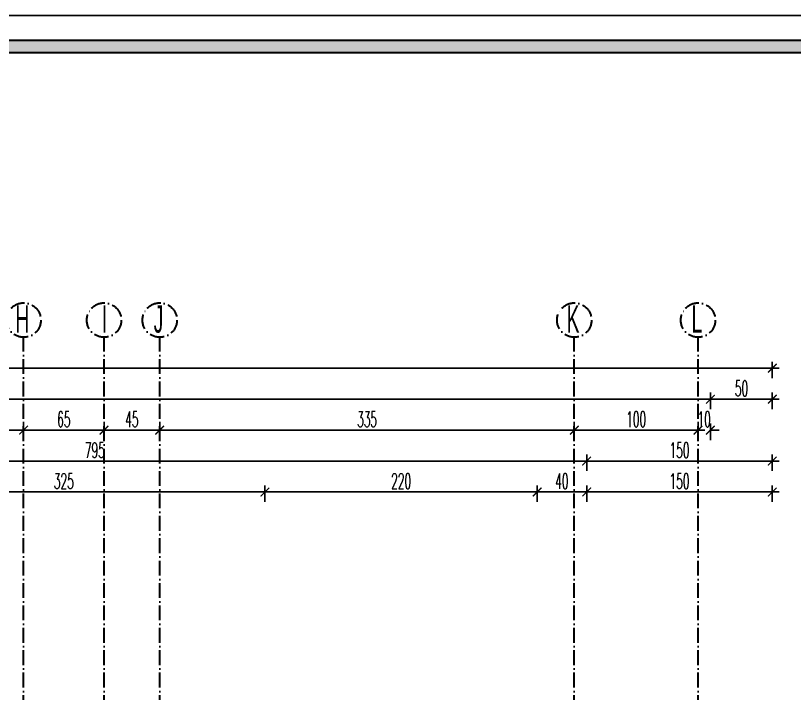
# Model space of a CAD drawing. Extents: x 775040 to 808375, y 4159409 to 4163651.
# Drawn here: x 785621 to 786251, y 4162741 to 4163289 of the extents above; entities that cross this region are included whole.
import ezdxf
from ezdxf.enums import TextEntityAlignment as Align

# ---------------------------------------------------------------- set-up
doc = ezdxf.new("R2010")
doc.units = 0
doc.header["$MEASUREMENT"] = 0
doc.header["$PDMODE"] = 3
doc.linetypes.add('ACAD_ISO10W100', pattern=[18, 12, -3, 0, -3])
doc.linetypes.add('DUZ', pattern=[500, 500])
doc.layers.get('0').update_dxf_attribs({"linetype": 'DUZ'})
for name, color, linetype, lineweight in [('KALIN', 30, 'Continuous', 18), ('yazı1', 53, 'Continuous', 15), ('Z_aks', 2, 'ACAD_ISO10W100', 30), ('Z_antet', 31, 'Continuous', 30), ('Z_dış ölçü', 115, 'Continuous', 25)]:
    doc.layers.add(name, color=color, linetype=linetype, lineweight=lineweight)
doc.styles.add('OLCUIC', font='ROMANS.SHX', dxfattribs={"width": 0.5})
doc.styles.add('SIMPLEX', font='arial.ttf', dxfattribs={"width": 0.5})
doc.dimstyles.new('ölçü 50', dxfattribs={"dimtxt": 12.5, "dimasz": 7, "dimexe": 5.3, "dimexo": 5, "dimgap": 2.5, "dimtad": 1, "dimdec": 0, "dimzin": 9, "dimdsep": 46, "dimtxsty": 'OLCUIC', "dimblk1": 'ARCHTICK', "dimblk2": 'ARCHTICK', "dimsah": 1, "dimcen": 0, "dimdle": 5.5, "dimadec": 0, "dimazin": 0, "dimtfac": 1, "dimtdec": 0, "dimtix": 1, "dimtofl": 0, "dimtmove": 1, "dimatfit": 3, "dimldrblk": 'ARCHTICK', "dimfxl": 0, "dimtolj": 1, "dimtzin": 0, "dimarcsym": 0})

# ---------------------------------------------------------------- blocks, each defined once
blk = doc.blocks.new('_ARCHTICK')
at = {"color": 0, "linetype": 'ByBlock', "const_width": 0.15}
blk.add_lwpolyline([(-0.5, -0.5), (0.5, 0.5)], dxfattribs=at)
blk = doc.blocks.new('*D381')
at = {"layer": 'Defpoints', "color": 0, "linetype": 'Continuous', "transparency": 16777216}
for p in [(785822.64, 4162903.75), (785497.64, 4162620.25), (785822.64, 4162620.26)]:
    blk.add_point(p, dxfattribs=at)
at = {"layer": 'Z_dış ölçü', "color": 0, "linetype": 'Continuous', "lineweight": -2, "transparency": 16777216}
for p, q in [((785492.14, 4162903.75), (785828.14, 4162903.75)), ((785497.64, 4162895.75), (785497.64, 4162909.05)), ((785822.64, 4162895.75), (785822.64, 4162909.05))]:
    blk.add_line(p, q, dxfattribs=at)
at = {"layer": 'Z_dış ölçü', "color": 0, "linetype": 'Continuous', "lineweight": -2, "transparency": 16777216, "xscale": 7, "yscale": 7, "zscale": 7, "rotation": 180}
blk.add_blockref('_ARCHTICK', (785497.64, 4162903.75), dxfattribs=at)
at = {"layer": 'Z_dış ölçü', "color": 0, "linetype": 'Continuous', "lineweight": -2, "transparency": 16777216, "xscale": 7, "yscale": 7, "zscale": 7}
blk.add_blockref('_ARCHTICK', (785822.64, 4162903.75), dxfattribs=at)
at = {"layer": 'Z_dış ölçü', "color": 0, "linetype": 'Continuous', "transparency": 16777216, "insert": (785660.14, 4162912.5), "char_height": 12.5, "attachment_point": 5, "style": 'OLCUIC'}
blk.add_mtext('\\A1;325', dxfattribs=at)
blk = doc.blocks.new('*D382')
at = {"layer": 'Defpoints', "color": 0, "linetype": 'Continuous', "transparency": 16777216}
for p in [(786042.64, 4162903.75), (785822.64, 4162620.26), (786042.64, 4162620.26)]:
    blk.add_point(p, dxfattribs=at)
at = {"layer": 'Z_dış ölçü', "color": 0, "linetype": 'Continuous', "lineweight": -2, "transparency": 16777216}
for p, q in [((785817.14, 4162903.75), (786048.14, 4162903.75)), ((785822.64, 4162895.75), (785822.64, 4162909.05)), ((786042.64, 4162895.75), (786042.64, 4162909.05))]:
    blk.add_line(p, q, dxfattribs=at)
at = {"layer": 'Z_dış ölçü', "color": 0, "linetype": 'Continuous', "lineweight": -2, "transparency": 16777216, "xscale": 7, "yscale": 7, "zscale": 7, "rotation": 180}
blk.add_blockref('_ARCHTICK', (785822.64, 4162903.75), dxfattribs=at)
at = {"layer": 'Z_dış ölçü', "color": 0, "linetype": 'Continuous', "lineweight": -2, "transparency": 16777216, "xscale": 7, "yscale": 7, "zscale": 7}
blk.add_blockref('_ARCHTICK', (786042.64, 4162903.75), dxfattribs=at)
at = {"layer": 'Z_dış ölçü', "color": 0, "linetype": 'Continuous', "transparency": 16777216, "insert": (785932.64, 4162912.5), "char_height": 12.5, "attachment_point": 5, "style": 'OLCUIC'}
blk.add_mtext('\\A1;220', dxfattribs=at)
blk = doc.blocks.new('*D383')
at = {"layer": 'Defpoints', "color": 0, "linetype": 'Continuous', "transparency": 16777216}
for p in [(786082.64, 4162903.75), (786042.64, 4162620.26), (786082.64, 4162613.75)]:
    blk.add_point(p, dxfattribs=at)
at = {"layer": 'Z_dış ölçü', "color": 0, "linetype": 'Continuous', "lineweight": -2, "transparency": 16777216}
for p, q in [((786037.14, 4162903.75), (786088.14, 4162903.75)), ((786042.64, 4162895.75), (786042.64, 4162909.05)), ((786082.64, 4162895.75), (786082.64, 4162909.05))]:
    blk.add_line(p, q, dxfattribs=at)
at = {"layer": 'Z_dış ölçü', "color": 0, "linetype": 'Continuous', "lineweight": -2, "transparency": 16777216, "xscale": 7, "yscale": 7, "zscale": 7, "rotation": 180}
blk.add_blockref('_ARCHTICK', (786042.64, 4162903.75), dxfattribs=at)
at = {"layer": 'Z_dış ölçü', "color": 0, "linetype": 'Continuous', "lineweight": -2, "transparency": 16777216, "xscale": 7, "yscale": 7, "zscale": 7}
blk.add_blockref('_ARCHTICK', (786082.64, 4162903.75), dxfattribs=at)
at = {"layer": 'Z_dış ölçü', "color": 0, "linetype": 'Continuous', "transparency": 16777216, "insert": (786062.64, 4162912.5), "char_height": 12.5, "attachment_point": 5, "style": 'OLCUIC'}
blk.add_mtext('\\A1;40', dxfattribs=at)
blk = doc.blocks.new('*D384')
at = {"layer": 'Defpoints', "color": 0, "linetype": 'Continuous', "transparency": 16777216}
for p in [(786232.64, 4162903.75), (786082.64, 4162613.75), (786232.64, 4162403.75)]:
    blk.add_point(p, dxfattribs=at)
at = {"layer": 'Z_dış ölçü', "color": 0, "linetype": 'Continuous', "lineweight": -2, "transparency": 16777216}
for p, q in [((786077.14, 4162903.75), (786238.14, 4162903.75)), ((786082.64, 4162895.75), (786082.64, 4162909.05)), ((786232.64, 4162895.75), (786232.64, 4162909.05))]:
    blk.add_line(p, q, dxfattribs=at)
at = {"layer": 'Z_dış ölçü', "color": 0, "linetype": 'Continuous', "lineweight": -2, "transparency": 16777216, "xscale": 7, "yscale": 7, "zscale": 7, "rotation": 180}
blk.add_blockref('_ARCHTICK', (786082.64, 4162903.75), dxfattribs=at)
at = {"layer": 'Z_dış ölçü', "color": 0, "linetype": 'Continuous', "lineweight": -2, "transparency": 16777216, "xscale": 7, "yscale": 7, "zscale": 7}
blk.add_blockref('_ARCHTICK', (786232.64, 4162903.75), dxfattribs=at)
at = {"layer": 'Z_dış ölçü', "color": 0, "linetype": 'Continuous', "transparency": 16777216, "insert": (786157.64, 4162912.5), "char_height": 12.5, "attachment_point": 5, "style": 'OLCUIC'}
blk.add_mtext('\\A1;150', dxfattribs=at)
blk = doc.blocks.new('*D385')
at = {"layer": 'Defpoints', "color": 0, "linetype": 'Continuous', "transparency": 16777216}
for p in [(786082.64, 4162928.75), (786082.64, 4162895.75), (786232.64, 4162895.75)]:
    blk.add_point(p, dxfattribs=at)
at = {"layer": 'Z_dış ölçü', "color": 0, "linetype": 'Continuous', "lineweight": -2, "transparency": 16777216}
for p, q in [((786238.14, 4162928.75), (786077.14, 4162928.75)), ((786082.64, 4162920.75), (786082.64, 4162934.05)), ((786232.64, 4162920.75), (786232.64, 4162934.05))]:
    blk.add_line(p, q, dxfattribs=at)
at = {"layer": 'Z_dış ölçü', "color": 0, "linetype": 'Continuous', "lineweight": -2, "transparency": 16777216, "xscale": 7, "yscale": 7, "zscale": 7, "rotation": 180}
blk.add_blockref('_ARCHTICK', (786082.64, 4162928.75), dxfattribs=at)
at = {"layer": 'Z_dış ölçü', "color": 0, "linetype": 'Continuous', "lineweight": -2, "transparency": 16777216, "xscale": 7, "yscale": 7, "zscale": 7}
blk.add_blockref('_ARCHTICK', (786232.64, 4162928.75), dxfattribs=at)
at = {"layer": 'Z_dış ölçü', "color": 0, "linetype": 'Continuous', "transparency": 16777216, "insert": (786157.64, 4162937.5), "char_height": 12.5, "attachment_point": 5, "style": 'OLCUIC'}
blk.add_mtext('\\A1;150', dxfattribs=at)
blk = doc.blocks.new('*D386')
at = {"layer": 'Defpoints', "color": 0, "linetype": 'Continuous', "transparency": 16777216}
for p in [(785287.64, 4162928.75), (786082.64, 4162895.75), (785287.64, 4162629.01)]:
    blk.add_point(p, dxfattribs=at)
at = {"layer": 'Z_dış ölçü', "color": 0, "linetype": 'Continuous', "lineweight": -2, "transparency": 16777216}
for p, q in [((786088.14, 4162928.75), (785282.14, 4162928.75)), ((785287.64, 4162920.75), (785287.64, 4162934.05)), ((786082.64, 4162920.75), (786082.64, 4162934.05))]:
    blk.add_line(p, q, dxfattribs=at)
at = {"layer": 'Z_dış ölçü', "color": 0, "linetype": 'Continuous', "lineweight": -2, "transparency": 16777216, "xscale": 7, "yscale": 7, "zscale": 7, "rotation": 180}
blk.add_blockref('_ARCHTICK', (785287.64, 4162928.75), dxfattribs=at)
at = {"layer": 'Z_dış ölçü', "color": 0, "linetype": 'Continuous', "lineweight": -2, "transparency": 16777216, "xscale": 7, "yscale": 7, "zscale": 7}
blk.add_blockref('_ARCHTICK', (786082.64, 4162928.75), dxfattribs=at)
at = {"layer": 'Z_dış ölçü', "color": 0, "linetype": 'Continuous', "transparency": 16777216, "insert": (785685.14, 4162937.5), "char_height": 12.5, "attachment_point": 5, "style": 'OLCUIC'}
blk.add_mtext('\\A1;795', dxfattribs=at)
blk = doc.blocks.new('*D452')
at = {"layer": 'Defpoints', "color": 0, "linetype": 'Continuous', "transparency": 16777216}
for p in [(785627.64, 4162953.75), (785520.14, 4162880.55), (785627.64, 4162880.55)]:
    blk.add_point(p, dxfattribs=at)
at = {"layer": 'Z_dış ölçü', "color": 0, "linetype": 'Continuous', "lineweight": -2, "transparency": 16777216}
for p, q in [((785514.64, 4162953.75), (785633.14, 4162953.75)), ((785520.14, 4162945.75), (785520.14, 4162959.05)), ((785627.64, 4162945.75), (785627.64, 4162959.05))]:
    blk.add_line(p, q, dxfattribs=at)
at = {"layer": 'Z_dış ölçü', "color": 0, "linetype": 'Continuous', "lineweight": -2, "transparency": 16777216, "xscale": 7, "yscale": 7, "zscale": 7, "rotation": 180}
blk.add_blockref('_ARCHTICK', (785520.14, 4162953.75), dxfattribs=at)
at = {"layer": 'Z_dış ölçü', "color": 0, "linetype": 'Continuous', "lineweight": -2, "transparency": 16777216, "xscale": 7, "yscale": 7, "zscale": 7}
blk.add_blockref('_ARCHTICK', (785627.64, 4162953.75), dxfattribs=at)
at = {"layer": 'Z_dış ölçü', "color": 0, "linetype": 'Continuous', "transparency": 16777216, "insert": (785573.89, 4162962.5), "char_height": 12.5, "attachment_point": 5, "style": 'OLCUIC'}
blk.add_mtext('\\A1;108', dxfattribs=at)
blk = doc.blocks.new('*D453')
at = {"layer": 'Defpoints', "color": 0, "linetype": 'Continuous', "transparency": 16777216}
for p in [(785692.64, 4162953.75), (785627.64, 4162880.55), (785692.64, 4162880.55)]:
    blk.add_point(p, dxfattribs=at)
at = {"layer": 'Z_dış ölçü', "color": 0, "linetype": 'Continuous', "lineweight": -2, "transparency": 16777216}
for p, q in [((785622.14, 4162953.75), (785698.14, 4162953.75)), ((785627.64, 4162945.75), (785627.64, 4162959.05)), ((785692.64, 4162945.75), (785692.64, 4162959.05))]:
    blk.add_line(p, q, dxfattribs=at)
at = {"layer": 'Z_dış ölçü', "color": 0, "linetype": 'Continuous', "lineweight": -2, "transparency": 16777216, "xscale": 7, "yscale": 7, "zscale": 7, "rotation": 180}
blk.add_blockref('_ARCHTICK', (785627.64, 4162953.75), dxfattribs=at)
at = {"layer": 'Z_dış ölçü', "color": 0, "linetype": 'Continuous', "lineweight": -2, "transparency": 16777216, "xscale": 7, "yscale": 7, "zscale": 7}
blk.add_blockref('_ARCHTICK', (785692.64, 4162953.75), dxfattribs=at)
at = {"layer": 'Z_dış ölçü', "color": 0, "linetype": 'Continuous', "transparency": 16777216, "insert": (785660.14, 4162962.5), "char_height": 12.5, "attachment_point": 5, "style": 'OLCUIC'}
blk.add_mtext('\\A1;65', dxfattribs=at)
blk = doc.blocks.new('*D454')
at = {"layer": 'Defpoints', "color": 0, "linetype": 'Continuous', "transparency": 16777216}
for p in [(785737.64, 4162953.75), (785692.64, 4162880.55), (785737.64, 4162880.55)]:
    blk.add_point(p, dxfattribs=at)
at = {"layer": 'Z_dış ölçü', "color": 0, "linetype": 'Continuous', "lineweight": -2, "transparency": 16777216}
for p, q in [((785687.14, 4162953.75), (785743.14, 4162953.75)), ((785692.64, 4162945.75), (785692.64, 4162959.05)), ((785737.64, 4162945.75), (785737.64, 4162959.05))]:
    blk.add_line(p, q, dxfattribs=at)
at = {"layer": 'Z_dış ölçü', "color": 0, "linetype": 'Continuous', "lineweight": -2, "transparency": 16777216, "xscale": 7, "yscale": 7, "zscale": 7, "rotation": 180}
blk.add_blockref('_ARCHTICK', (785692.64, 4162953.75), dxfattribs=at)
at = {"layer": 'Z_dış ölçü', "color": 0, "linetype": 'Continuous', "lineweight": -2, "transparency": 16777216, "xscale": 7, "yscale": 7, "zscale": 7}
blk.add_blockref('_ARCHTICK', (785737.64, 4162953.75), dxfattribs=at)
at = {"layer": 'Z_dış ölçü', "color": 0, "linetype": 'Continuous', "transparency": 16777216, "insert": (785715.14, 4162962.5), "char_height": 12.5, "attachment_point": 5, "style": 'OLCUIC'}
blk.add_mtext('\\A1;45', dxfattribs=at)
blk = doc.blocks.new('*D455')
at = {"layer": 'Defpoints', "color": 0, "linetype": 'Continuous', "transparency": 16777216}
for p in [(786072.64, 4162953.75), (785737.64, 4162880.55), (786072.64, 4162880.55)]:
    blk.add_point(p, dxfattribs=at)
at = {"layer": 'Z_dış ölçü', "color": 0, "linetype": 'Continuous', "lineweight": -2, "transparency": 16777216}
for p, q in [((785732.14, 4162953.75), (786078.14, 4162953.75)), ((785737.64, 4162945.75), (785737.64, 4162959.05)), ((786072.64, 4162945.75), (786072.64, 4162959.05))]:
    blk.add_line(p, q, dxfattribs=at)
at = {"layer": 'Z_dış ölçü', "color": 0, "linetype": 'Continuous', "lineweight": -2, "transparency": 16777216, "xscale": 7, "yscale": 7, "zscale": 7, "rotation": 180}
blk.add_blockref('_ARCHTICK', (785737.64, 4162953.75), dxfattribs=at)
at = {"layer": 'Z_dış ölçü', "color": 0, "linetype": 'Continuous', "lineweight": -2, "transparency": 16777216, "xscale": 7, "yscale": 7, "zscale": 7}
blk.add_blockref('_ARCHTICK', (786072.64, 4162953.75), dxfattribs=at)
at = {"layer": 'Z_dış ölçü', "color": 0, "linetype": 'Continuous', "transparency": 16777216, "insert": (785905.14, 4162962.5), "char_height": 12.5, "attachment_point": 5, "style": 'OLCUIC'}
blk.add_mtext('\\A1;335', dxfattribs=at)
blk = doc.blocks.new('*D456')
at = {"layer": 'Defpoints', "color": 0, "linetype": 'Continuous', "transparency": 16777216}
for p in [(786172.64, 4162953.75), (786072.64, 4162880.55), (786172.64, 4162880.55)]:
    blk.add_point(p, dxfattribs=at)
at = {"layer": 'Z_dış ölçü', "color": 0, "linetype": 'Continuous', "lineweight": -2, "transparency": 16777216}
for p, q in [((786067.14, 4162953.75), (786178.14, 4162953.75)), ((786072.64, 4162945.75), (786072.64, 4162959.05)), ((786172.64, 4162945.75), (786172.64, 4162959.05))]:
    blk.add_line(p, q, dxfattribs=at)
at = {"layer": 'Z_dış ölçü', "color": 0, "linetype": 'Continuous', "lineweight": -2, "transparency": 16777216, "xscale": 7, "yscale": 7, "zscale": 7, "rotation": 180}
blk.add_blockref('_ARCHTICK', (786072.64, 4162953.75), dxfattribs=at)
at = {"layer": 'Z_dış ölçü', "color": 0, "linetype": 'Continuous', "lineweight": -2, "transparency": 16777216, "xscale": 7, "yscale": 7, "zscale": 7}
blk.add_blockref('_ARCHTICK', (786172.64, 4162953.75), dxfattribs=at)
at = {"layer": 'Z_dış ölçü', "color": 0, "linetype": 'Continuous', "transparency": 16777216, "insert": (786122.64, 4162962.5), "char_height": 12.5, "attachment_point": 5, "style": 'OLCUIC'}
blk.add_mtext('\\A1;100', dxfattribs=at)
blk = doc.blocks.new('*D457')
at = {"layer": 'Defpoints', "color": 0, "linetype": 'Continuous', "transparency": 16777216}
for p in [(786182.64, 4162953.75), (786182.64, 4162928.75), (786172.64, 4162880.55)]:
    blk.add_point(p, dxfattribs=at)
at = {"layer": 'Z_dış ölçü', "color": 0, "linetype": 'Continuous', "lineweight": -2, "transparency": 16777216}
for p, q in [((786172.64, 4162953.75), (786165.64, 4162953.75)), ((786172.64, 4162945.75), (786172.64, 4162959.05)), ((786182.64, 4162945.75), (786182.64, 4162959.05)), ((786182.64, 4162953.75), (786189.64, 4162953.75))]:
    blk.add_line(p, q, dxfattribs=at)
at = {"layer": 'Z_dış ölçü', "color": 0, "linetype": 'Continuous', "lineweight": -2, "transparency": 16777216, "xscale": 7, "yscale": 7, "zscale": 7}
blk.add_blockref('_ARCHTICK', (786172.64, 4162953.75), dxfattribs=at)
at = {"layer": 'Z_dış ölçü', "color": 0, "linetype": 'Continuous', "lineweight": -2, "transparency": 16777216, "xscale": 7, "yscale": 7, "zscale": 7, "rotation": 180}
blk.add_blockref('_ARCHTICK', (786182.64, 4162953.75), dxfattribs=at)
at = {"layer": 'Z_dış ölçü', "color": 0, "linetype": 'Continuous', "transparency": 16777216, "insert": (786177.64, 4162962.5), "char_height": 12.5, "attachment_point": 5, "style": 'OLCUIC'}
blk.add_mtext('\\A1;10', dxfattribs=at)
blk = doc.blocks.new('*D458')
at = {"layer": 'Defpoints', "color": 0, "linetype": 'Continuous', "transparency": 16777216}
for p in [(786182.64, 4162978.75), (786182.64, 4162953.75), (786232.64, 4162927.4)]:
    blk.add_point(p, dxfattribs=at)
at = {"layer": 'Z_dış ölçü', "color": 0, "linetype": 'Continuous', "lineweight": -2, "transparency": 16777216}
for p, q in [((786182.64, 4162970.75), (786182.64, 4162984.05)), ((786232.64, 4162970.75), (786232.64, 4162984.05)), ((786238.14, 4162978.75), (786177.14, 4162978.75))]:
    blk.add_line(p, q, dxfattribs=at)
at = {"layer": 'Z_dış ölçü', "color": 0, "linetype": 'Continuous', "lineweight": -2, "transparency": 16777216, "xscale": 7, "yscale": 7, "zscale": 7, "rotation": 180}
blk.add_blockref('_ARCHTICK', (786182.64, 4162978.75), dxfattribs=at)
at = {"layer": 'Z_dış ölçü', "color": 0, "linetype": 'Continuous', "lineweight": -2, "transparency": 16777216, "xscale": 7, "yscale": 7, "zscale": 7}
blk.add_blockref('_ARCHTICK', (786232.64, 4162978.75), dxfattribs=at)
at = {"layer": 'Z_dış ölçü', "color": 0, "linetype": 'Continuous', "transparency": 16777216, "insert": (786207.64, 4162987.5), "char_height": 12.5, "attachment_point": 5, "style": 'OLCUIC'}
blk.add_mtext('\\A1;50', dxfattribs=at)
blk = doc.blocks.new('*D459')
at = {"layer": 'Defpoints', "color": 0, "linetype": 'Continuous', "transparency": 16777216}
for p in [(784202.64, 4162978.75), (784202.64, 4162953.75), (786182.64, 4162953.75)]:
    blk.add_point(p, dxfattribs=at)
at = {"layer": 'Z_dış ölçü', "color": 0, "linetype": 'Continuous', "lineweight": -2, "transparency": 16777216}
for p, q in [((784202.64, 4162970.75), (784202.64, 4162984.05)), ((786182.64, 4162970.75), (786182.64, 4162984.05)), ((786188.14, 4162978.75), (784197.14, 4162978.75))]:
    blk.add_line(p, q, dxfattribs=at)
at = {"layer": 'Z_dış ölçü', "color": 0, "linetype": 'Continuous', "lineweight": -2, "transparency": 16777216, "xscale": 7, "yscale": 7, "zscale": 7, "rotation": 180}
blk.add_blockref('_ARCHTICK', (784202.64, 4162978.75), dxfattribs=at)
at = {"layer": 'Z_dış ölçü', "color": 0, "linetype": 'Continuous', "lineweight": -2, "transparency": 16777216, "xscale": 7, "yscale": 7, "zscale": 7}
blk.add_blockref('_ARCHTICK', (786182.64, 4162978.75), dxfattribs=at)
at = {"layer": 'Z_dış ölçü', "color": 0, "linetype": 'Continuous', "transparency": 16777216, "insert": (785192.64, 4162987.5), "char_height": 12.5, "attachment_point": 5, "style": 'OLCUIC'}
blk.add_mtext('\\A1;1980', dxfattribs=at)
blk = doc.blocks.new('*D461')
at = {"layer": 'Defpoints', "color": 0, "linetype": 'Continuous', "transparency": 16777216}
for p in [(786232.64, 4163003.75), (784052.64, 4162977.4), (786232.64, 4162977.4)]:
    blk.add_point(p, dxfattribs=at)
at = {"layer": 'Z_dış ölçü', "color": 0, "linetype": 'Continuous', "lineweight": -2, "transparency": 16777216}
for p, q in [((784052.64, 4162995.75), (784052.64, 4163009.05)), ((786232.64, 4162995.75), (786232.64, 4163009.05)), ((784047.14, 4163003.75), (786238.14, 4163003.75))]:
    blk.add_line(p, q, dxfattribs=at)
at = {"layer": 'Z_dış ölçü', "color": 0, "linetype": 'Continuous', "lineweight": -2, "transparency": 16777216, "xscale": 7, "yscale": 7, "zscale": 7, "rotation": 180}
blk.add_blockref('_ARCHTICK', (784052.64, 4163003.75), dxfattribs=at)
at = {"layer": 'Z_dış ölçü', "color": 0, "linetype": 'Continuous', "lineweight": -2, "transparency": 16777216, "xscale": 7, "yscale": 7, "zscale": 7}
blk.add_blockref('_ARCHTICK', (786232.64, 4163003.75), dxfattribs=at)
at = {"layer": 'Z_dış ölçü', "color": 0, "linetype": 'Continuous', "transparency": 16777216, "insert": (785142.64, 4163012.5), "char_height": 12.5, "attachment_point": 5, "style": 'OLCUIC'}
blk.add_mtext('\\A1;2180', dxfattribs=at)

msp = doc.modelspace()

# ---------------------------------------------------------------- hatches: boundary and pattern name
at = {"layer": 'Z_antet'}
msp.add_hatch(color=256, dxfattribs=at).paths.add_polyline_path([(783537.64, 4159743.65), (783537.64, 4159438.75), (786827.64, 4159438.75), (786827.64, 4163258.75), (783537.64, 4163258.75), (783537.64, 4159741.15), (783527.64, 4159741.15), (783527.64, 4163268.75), (786837.64, 4163268.75), (786837.64, 4159428.75), (783527.64, 4159428.75), (783527.64, 4159743.65)])

# ---------------------------------------------------------------- linework, layer by layer
at = {"layer": 'KALIN'}
msp.add_lwpolyline([(783387.64, 4163288.75), (783387.64, 4159408.75), (786857.64, 4159408.75), (786857.64, 4163288.75)], close=True, dxfattribs=at)
msp.add_lwpolyline([(783407.64, 4159741.15), (783407.64, 4163288.75), (786857.64, 4163288.75), (786857.64, 4159408.75), (783407.64, 4159408.75), (783407.64, 4159743.65)], dxfattribs=at)
at = {"layer": 'Z_aks'}
for p, q in [((785627.64, 4159668.75), (785627.64, 4163028.75)), ((785692.64, 4159668.75), (785692.64, 4163028.75)), ((785737.64, 4159668.75), (785737.64, 4163028.75)), ((786072.64, 4159668.75), (786072.64, 4163028.75)), ((786172.64, 4159668.75), (786172.64, 4163028.75))]:
    msp.add_line(p, q, dxfattribs=at)
for centre in [(785627.64, 4163042.66), (785692.64, 4163042.66), (785737.64, 4163042.66), (786072.64, 4163042.66), (786172.64, 4163042.66)]:
    msp.add_circle(centre, 13.91, dxfattribs=at)
at = {"layer": 'Z_antet'}
msp.add_lwpolyline([(783537.64, 4159743.65), (783537.64, 4159438.75), (786827.64, 4159438.75), (786827.64, 4163258.75), (783537.64, 4163258.75), (783537.64, 4159741.15), (783527.64, 4159741.15), (783527.64, 4163268.75), (786837.64, 4163268.75), (786837.64, 4159428.75), (783527.64, 4159428.75), (783527.64, 4159743.65)], close=True, dxfattribs=at)

# ---------------------------------------------------------------- texts
at = {"layer": 'yazı1', "ltscale": 0.01, "style": 'SIMPLEX', "width": 0.5}
for s, p in [('H', (785626.64, 4163043.58)), ('I', (785693.05, 4163043.58)), ('J', (785736.64, 4163043.58)), ('K', (786071.64, 4163043.58)), ('L', (786171.64, 4163043.58))]:
    msp.add_text(s, height=22.14, dxfattribs=at).set_placement(p, align=Align.MIDDLE_CENTER)

# ---------------------------------------------------------------- dimensions: what is measured, and where the dimension line sits
at = {"layer": 'Z_dış ölçü', "linetype": 'Continuous'}
for base, p1, p2, picture, middle in [((786232.64, 4163003.75), (784052.64, 4162977.4), (786232.64, 4162977.4), '*D461', (785142.64, 4163012.5)), ((784202.64, 4162978.75), (786182.64, 4162953.75), (784202.64, 4162953.75), '*D459', (785192.64, 4162987.5)), ((786182.64, 4162978.75), (786232.64, 4162927.4), (786182.64, 4162953.75), '*D458', (786207.64, 4162987.5)), ((785627.64275188, 4162953.75499182), (785520.14275185, 4162880.55387557), (785627.64275188, 4162880.55387557), '*D452', (785573.89275186, 4162962.50499182)), ((785692.64, 4162953.75), (785627.64, 4162880.55), (785692.64, 4162880.55), '*D453', (785660.14, 4162962.5)), ((785737.64, 4162953.75), (785692.64, 4162880.55), (785737.64, 4162880.55), '*D454', (785715.14, 4162962.5)), ((786072.64, 4162953.75), (785737.64, 4162880.55), (786072.64, 4162880.55), '*D455', (785905.14, 4162962.5)), ((786172.64, 4162953.75), (786072.64, 4162880.55), (786172.64, 4162880.55), '*D456', (786122.64, 4162962.5)), ((786182.64, 4162953.75), (786172.64, 4162880.55), (786182.64, 4162928.75), '*D457', (786177.64, 4162962.5)), ((785287.64, 4162928.75), (786082.64, 4162895.75), (785287.64, 4162629.01), '*D386', (785685.14, 4162937.5)), ((786082.64, 4162928.75), (786232.64, 4162895.75), (786082.64, 4162895.75), '*D385', (786157.64, 4162937.5)), ((785822.64, 4162903.75), (785497.64, 4162620.25), (785822.64, 4162620.26), '*D381', (785660.14, 4162912.5)), ((786042.64, 4162903.75), (785822.64, 4162620.26), (786042.64, 4162620.26), '*D382', (785932.64, 4162912.5)), ((786082.64, 4162903.75), (786042.64, 4162620.26), (786082.64, 4162613.75), '*D383', (786062.64, 4162912.5)), ((786232.64, 4162903.75), (786082.64, 4162613.75), (786232.64, 4162403.75), '*D384', (786157.64, 4162912.5))]:
    dim = msp.add_linear_dim(base=base, p1=p1, p2=p2, dimstyle='ölçü 50', override={"dimfxl": 8}, dxfattribs=at)
    dim.commit()
    dim.dimension.update_dxf_attribs({"geometry": picture, "text_midpoint": middle})

doc.saveas('drawing.dxf')
